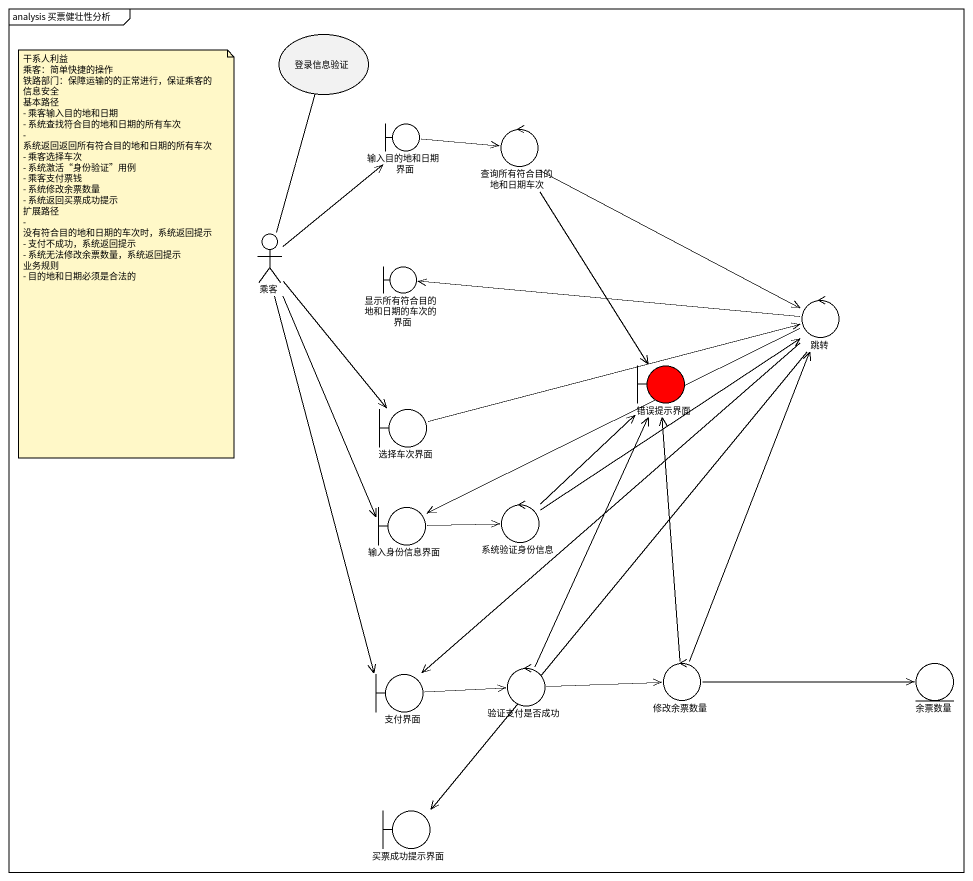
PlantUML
@startuml
mainframe analysis 买票健壮性分析
usecase 登录信息验证
boundary 输入目的地和日期界面
control 查询所有符合目的地和日期车次
actor 乘客
boundary 显示所有符合目的地和日期的车次的界面
control 跳转
boundary 错误提示界面 #FF0000
boundary 选择车次界面
boundary 输入身份信息界面
control 系统验证身份信息
control 修改余票数量
entity 余票数量
boundary 支付界面
control 验证支付是否成功
boundary 买票成功提示界面
输入目的地和日期界面 -right-> 查询所有符合目的地和日期车次
查询所有符合目的地和日期车次 -right-> 跳转
查询所有符合目的地和日期车次 --> 错误提示界面
乘客 -up- 登录信息验证
乘客 -up-> 输入目的地和日期界面
乘客 --> 选择车次界面
乘客 --> 输入身份信息界面
乘客 --> 支付界面
跳转 -left-> 显示所有符合目的地和日期的车次的界面
跳转 -left-> 输入身份信息界面
跳转 --> 支付界面
跳转 --> 买票成功提示界面
选择车次界面 -right-> 跳转
输入身份信息界面 -right-> 系统验证身份信息
系统验证身份信息 -up-> 跳转
系统验证身份信息 -up-> 错误提示界面
修改余票数量 -up-> 跳转
修改余票数量 -up-> 错误提示界面
修改余票数量 -right-> 余票数量
支付界面 -right-> 验证支付是否成功
验证支付是否成功 -up-> 错误提示界面
验证支付是否成功 -right-> 修改余票数量
note as N1
  干系人利益
  乘客：简单快捷的操作
  铁路部门：保障运输的的正常进行，保证乘客的信息安全
  基本路径
  - 乘客输入目的地和日期
  - 系统查找符合目的地和日期的所有车次
  - 系统返回返回所有符合目的地和日期的所有车次
  - 乘客选择车次
  - 系统激活“身份验证”用例
  - 乘客支付票钱
  - 系统修改余票数量
  - 系统返回买票成功提示
  扩展路径
  - 没有符合目的地和日期的车次时，系统返回提示
  - 支付不成功，系统返回提示
  - 系统无法修改余票数量，系统返回提示
  业务规则
  - 目的地和日期必须是合法的
end note
@enduml
